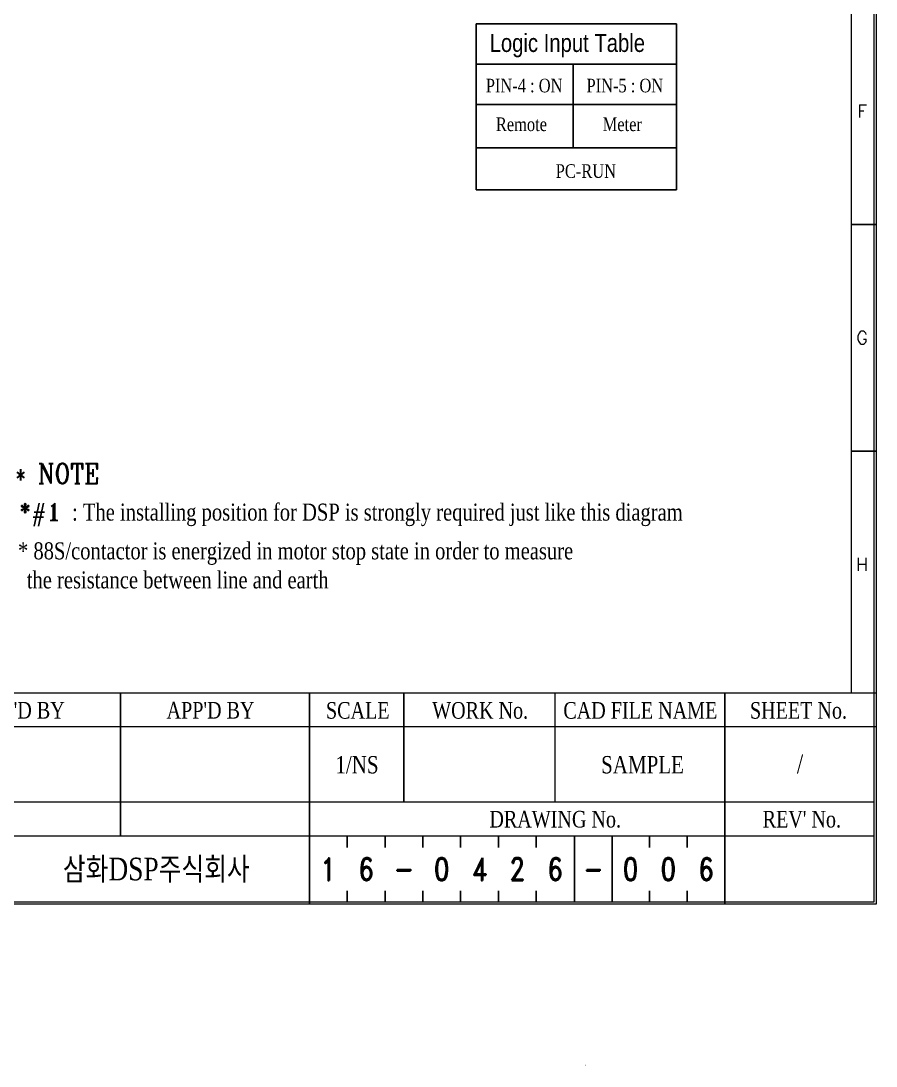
# Model space of a CAD drawing. Header units: millimetres. Extents: x 107 to 2900, y 85 to 3996.
# Drawn here: x 687.3 to 931.7, y 1294.1 to 1592.9 of the extents above; entities that cross this region are included whole.
import ezdxf
from ezdxf.enums import TextEntityAlignment as Align

# ---------------------------------------------------------------- set-up
doc = ezdxf.new("R2010")
doc.units = ezdxf.units.MM
for name, color, linetype in [('20', 2, 'Continuous'), ('30', 3, 'Continuous'), ('40', 4, 'Continuous'), ('70', 7, 'Continuous')]:
    doc.layers.add(name, color=color, linetype=linetype)
doc.styles.add('ROMANC', font='ROMANC.SHX', dxfattribs={"width": 0.85})
doc.styles.add('SD', font='ROMAND.shx', dxfattribs={"width": 0.8})
doc.styles.add('SIMPLEX', font='SIMPLEX')
doc.styles.add('SS', font='batang.ttc', dxfattribs={"width": 0.8})
doc.styles.add('STYLE2', font='romant.shx')
doc.styles.add('굴림체', font='arial.ttf')

msp = doc.modelspace()

# ---------------------------------------------------------------- linework, layer by layer
for p, q in [((817.421, 1544.576), (817.421, 1592.073)), ((817.421, 1592.073), (874.637, 1592.073)), ((874.637, 1592.073), (874.637, 1544.576)), ((817.421, 1580.545), (874.637, 1580.545)), ((845.106, 1556.566), (845.106, 1580.545)), ((817.421, 1569.016), (874.637, 1569.016)), ((817.421, 1556.566), (874.637, 1556.566)), ((874.637, 1544.576), (817.421, 1544.576))]:
    msp.add_line(p, q)
at = {"layer": '20', "color": 0, "lineweight": 13}
msp.add_lwpolyline([(118.272, 1400.839), (118.272, 1916.281), (924.581, 1916.281), (924.581, 1400.839)], dxfattribs=at)
at = {"layer": '30', "color": 0}
for p, q in [((931.707, 1534.72), (924.581, 1534.72)), ((931.707, 1469.939), (924.581, 1469.939))]:
    msp.add_line(p, q, dxfattribs=at)
at = {"layer": '40', "color": 0}
for p, q in [((715.77, 1359.811), (715.77, 1400.839)), ((769.754, 1340.377), (769.754, 1400.839)), ((796.746, 1369.528), (796.746, 1400.839)), ((888.519, 1369.528), (888.519, 1400.839)), ((888.519, 1340.377), (888.519, 1369.528)), ((780.551, 1356.572), (780.551, 1359.811)), ((791.348, 1356.572), (791.348, 1359.811)), ((802.144, 1356.572), (802.144, 1359.811)), ((812.941, 1356.572), (812.941, 1359.811)), ((823.738, 1356.572), (823.738, 1359.811)), ((834.567, 1356.572), (834.567, 1359.811)), ((845.478, 1341.025), (845.478, 1359.811)), ((856.275, 1341.025), (856.275, 1359.811)), ((866.925, 1356.572), (866.925, 1359.811)), ((877.722, 1356.572), (877.722, 1359.811)), ((780.551, 1341.025), (780.551, 1344.264)), ((791.348, 1341.025), (791.348, 1344.264)), ((802.144, 1341.025), (802.144, 1344.264)), ((812.941, 1341.025), (812.941, 1344.264)), ((823.738, 1341.025), (823.738, 1344.264)), ((834.567, 1341.025), (834.567, 1344.264)), ((866.925, 1341.025), (866.925, 1344.264)), ((877.722, 1341.025), (877.722, 1344.264))]:
    msp.add_line(p, q, dxfattribs=at)
at = {"layer": '40', "color": 0, "lineweight": 13}
for p, q in [((839.933, 1369.528), (839.933, 1400.839)), ((931.707, 1391.122), (607.801, 1391.122)), ((931.275, 1369.528), (607.801, 1369.528)), ((931.275, 1359.811), (607.801, 1359.811))]:
    msp.add_line(p, q, dxfattribs=at)
at = {"layer": '70', "color": 0, "lineweight": 13}
msp.add_line((111.146, 1400.839), (931.707, 1400.839), dxfattribs=at)
for points in [[(931.707, 1340.377), (111.146, 1340.377), (111.146, 1923.407), (931.707, 1923.407)], [(931.059, 1341.025), (111.794, 1341.025), (111.794, 1922.759), (931.059, 1922.759)]]:
    msp.add_lwpolyline(points, close=True, dxfattribs=at)
at = {"layer": '70', "color": 0}
msp.add_solid([(901.479, 1398.599), (901.608, 1398.599), (901.544, 1398.21)], dxfattribs=at)
at = {"layer": '70', "color": 7}
msp.add_solid([(848.581, 1294.126), (848.71, 1294.126), (848.645, 1294.515)], dxfattribs=at)

# ---------------------------------------------------------------- texts
at = {"color": 0, "width": 0.8}
for s, height, style, p in [('Logic Input Table', 5.18249, '굴림체', (821.244, 1584.016)), ('PIN-4 : ON', 3.8869, 'SS', (820.143, 1572.475)), ('PIN-5 : ON', 3.8869, 'SS', (848.937, 1572.475)), ('Remote', 3.8869, 'SS', (823.033, 1561.411)), ('Meter', 3.8869, 'SS', (853.565, 1561.411)), ('PC-RUN', 3.8869, 'SS', (840.143, 1548.035)), (': The installing position for DSP is strongly required just like this diagram', 4.86, 'SS', (701.904, 1450.056)), (' * 88S/contactor is energized in motor stop state in order to measure', 4.86, 'SS', (684.975, 1438.978)), ('    the resistance between line and earth', 4.86, 'SS', (683.086, 1430.68)), ('삼화DSP주식회사', 6.4781, 'SS', (699.281, 1347.225))]:
    msp.add_text(s, height=height, dxfattribs=dict(at, style=style)).set_placement(p)
at = {"color": 7, "style": 'ROMANC', "width": 0.85}
msp.add_text('* NOTE', height=5.6712, dxfattribs=at).set_placement((685.504, 1460.671))
at = {"color": 6, "style": 'STYLE2'}
msp.add_text('*#1', height=4.9406, dxfattribs=at).set_placement((686.786, 1450.111))
at = {"color": 0, "style": 'SD', "width": 0.8}
for s, p in [('1', (775.152, 1350.418)), ('6', (785.949, 1350.418)), ('0', (807.543, 1350.418)), ('4', (818.34, 1350.418)), ('2', (829.136, 1350.418)), ('6', (839.965, 1350.418)), ('0', (861.527, 1350.418)), ('0', (872.324, 1350.418)), ('6', (883.121, 1350.418)), ('-', (796.746, 1350.418)), ('-', (850.876, 1350.418))]:
    msp.add_text(s, height=6.478, dxfattribs=at).set_placement(p, align=Align.MIDDLE)
at = {"layer": '30', "color": 0, "style": 'SIMPLEX'}
for s, p in [('F', (927.712, 1567.111)), ('G', (927.712, 1502.33)), ('H', (927.712, 1437.549))]:
    msp.add_text(s, height=3.671, dxfattribs=at).set_placement(p, align=Align.MIDDLE)
at = {"layer": '40', "color": 0, "style": 'SS', "width": 0.8}
for s, height, p in [("CH'D BY", 4.7506, (688.518, 1393.464)), ("APP'D BY", 4.7506, (741.475, 1393.464)), ('SCALE', 4.7506, (783.56, 1393.433)), ('WORK No.', 4.7506, (818.534, 1393.433)), ('CAD FILE NAME', 4.75061, (864.317, 1393.433)), ('SHEET No.', 4.7506, (909.529, 1393.433)), ('1/NS', 4.9666, (783.341, 1377.795)), ('SAMPLE', 4.9666, (864.947, 1377.795)), ('/', 5.398, (909.956, 1377.795)), ('DRAWING No.', 4.75061, (839.991, 1362.325)), ("REV' No.", 4.7506, (910.483, 1362.325))]:
    msp.add_text(s, height=height, dxfattribs=at).set_placement(p, align=Align.CENTER)

doc.saveas('drawing.dxf')
